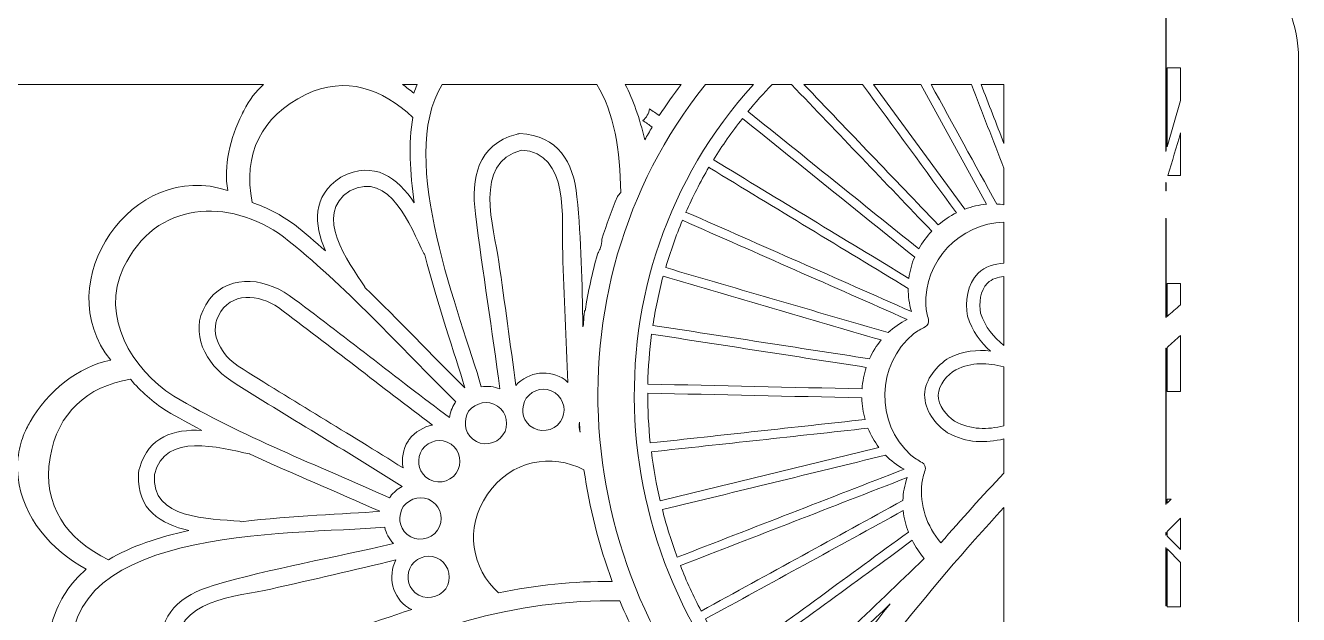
# Model space of a CAD drawing. Extents: x 13 to 948, y -975 to -268.
# Drawn here: x 840.5 to 947.6, y -812.2 to -762.6 of the extents above; entities that cross this region are included whole.
import ezdxf

# ---------------------------------------------------------------- set-up
doc = ezdxf.new("R2010")
doc.units = 0
doc.header["$MEASUREMENT"] = 0
doc.layers.add('Layer 1', color=7, linetype='Continuous', lineweight=0)

msp = doc.modelspace()

# ---------------------------------------------------------------- linework, layer by layer
at = {"layer": 'Layer 1'}
for points, knots in [([(937.67, -754.37), (937.67, -754.37), (937.67, -757.13), (937.67, -757.13), (937.67, -757.13), (936.53, -757.13), (936.53, -757.13), (936.53, -757.13), (936.53, -754.98), (936.53, -754.98), (936.53, -754.98), (936.45, -754.98), (936.45, -754.98), (936.45, -754.98), (936.45, -773.13), (936.45, -773.13), (936.45, -773.13), (936.42, -773.23), (936.42, -773.23), (936.42, -773.23), (936.42, -754.98), (936.42, -754.98), (936.42, -754.98), (930.74, -754.98), (930.74, -754.98), (930.74, -754.98), (930.74, -753.84), (930.74, -753.84), (930.74, -753.84), (937.24, -753.85), (937.24, -753.85), (937.24, -753.85), (937.24, -268.13), (937.24, -268.13), (937.24, -268.13), (585.77, -268.13), (585.77, -268.13), (585.77, -268.13), (585.77, -267.8), (585.77, -267.8), (585.77, -267.8), (584.81, -267.8), (584.81, -267.8), (584.81, -267.8), (584.81, -272.14), (584.81, -272.14), (584.81, -272.14), (583.68, -272.14), (583.68, -272.14), (583.68, -272.14), (583.68, -267.8), (583.68, -267.8), (583.68, -267.8), (233.17, -267.8), (233.17, -267.8), (233.17, -267.8), (233.17, -267.7), (233.17, -267.7), (233.17, -267.7), (231.67, -267.7), (231.67, -267.7), (231.67, -267.7), (231.67, -267.62), (231.67, -267.62), (231.67, -267.62), (194.12, -267.62), (194.12, -267.62), (189.36, -267.62), (184.7, -268.72), (180.48, -270.81), (180.33, -270.79), (180.19, -270.76), (180.05, -270.72), (180.01, -270.84), (179.96, -270.97), (179.92, -271.1), (178.75, -271.71), (177.61, -272.4), (176.52, -273.16), (171.9, -276.4), (165.53, -281), (157.98, -286.83), (75.27, -358.42), (123.19, -457.39), (13.49, -510.82), (123.19, -564.25), (75.27, -663.23), (157.98, -734.81), (165.57, -740.66), (171.95, -745.28), (176.58, -748.52), (181.7, -752.1), (187.79, -754.02), (194.04, -754.02), (194.04, -754.02), (231.67, -754.02), (231.67, -754.02), (231.67, -754.02), (231.67, -749.56), (231.67, -749.56), (231.67, -749.56), (232.61, -749.56), (232.61, -749.56), (232.61, -749.56), (232.61, -753.99), (232.61, -753.99), (232.61, -753.99), (583.68, -753.99), (583.68, -753.99), (583.68, -753.99), (583.68, -749.46), (583.68, -749.46), (583.68, -749.46), (584.81, -749.46), (584.81, -749.46), (584.81, -749.46), (584.81, -753.99), (584.81, -753.99), (584.81, -753.99), (584.25, -753.99), (584.25, -753.99), (584.25, -753.99), (584.25, -754), (584.25, -754), (578.12, -754.03), (573.17, -759.01), (573.17, -765.14), (573.17, -765.14), (573.17, -974.54), (573.17, -974.54), (573.17, -974.54), (584.25, -974.54), (584.25, -974.54), (584.25, -974.54), (584.25, -974.64), (584.25, -974.64), (584.25, -974.64), (584.94, -974.64), (584.94, -974.64), (584.94, -974.64), (588.59, -974.85), (594.96, -974.85), (596.36, -974.85), (597.89, -974.84), (599.54, -974.82), (600.97, -974.8), (602.48, -974.76), (604.08, -974.72), (621.83, -974.22), (649.87, -972.03), (679.28, -964.28), (679.8, -964.13), (680.33, -963.99), (680.87, -963.84), (682.82, -963.32), (684.78, -962.76), (686.73, -962.19), (687.31, -962.01), (687.91, -961.84), (688.49, -961.67), (694.87, -959.73), (701.26, -957.52), (707.58, -955), (709.47, -954.25), (711.33, -953.47), (713.2, -952.67), (717.19, -950.94), (721.12, -949.09), (725.02, -947.08), (726.08, -946.52), (727.16, -945.97), (728.22, -945.39), (729.98, -944.44), (731.72, -943.46), (733.45, -942.44), (734.35, -941.91), (735.25, -941.38), (736.15, -940.83), (736.98, -940.33), (737.8, -939.81), (738.62, -939.29), (739.95, -938.45), (741.26, -937.6), (742.54, -936.72), (749.1, -932.28), (755.33, -927.32), (761.12, -921.8), (761.12, -921.8), (764.53, -925.23), (771.38, -930.35), (774.03, -932.34), (777.18, -934.57), (780.85, -936.94), (784.86, -939.56), (789.49, -942.35), (794.74, -945.2), (799.76, -947.93), (805.32, -950.7), (811.46, -953.4), (811.84, -953.56), (812.22, -953.72), (812.6, -953.89), (813.4, -954.24), (814.21, -954.58), (815.04, -954.93), (816.42, -955.51), (817.84, -956.1), (819.29, -956.66), (819.88, -956.9), (820.46, -957.13), (821.04, -957.36), (822.57, -957.95), (824.11, -958.54), (825.7, -959.11), (826.6, -959.44), (827.51, -959.77), (828.44, -960.1), (852.72, -968.64), (883.55, -975.22), (920.95, -975.22), (925.99, -975.22), (931.16, -975.1), (936.45, -974.85), (936.45, -974.85), (936.44, -957.65), (936.44, -957.65), (936.44, -957.65), (936.44, -957.65), (936.45, -957.65), (936.45, -957.65), (936.45, -974.85), (936.45, -974.85), (936.45, -974.85), (936.53, -974.85), (936.53, -974.85), (936.53, -974.85), (936.53, -965.78), (936.53, -965.78), (936.53, -965.78), (937.67, -965.78), (937.67, -965.78), (937.67, -965.78), (937.67, -974.85), (937.67, -974.85), (937.67, -974.85), (947.59, -974.85), (947.59, -974.85), (947.59, -974.85), (947.59, -765.45), (947.59, -765.45), (947.59, -759.71), (943.24, -754.98), (937.67, -754.37)], [0, 0, 0, 0, 1, 1, 1, 2, 2, 2, 3, 3, 3, 4, 4, 4, 5, 5, 5, 6, 6, 6, 7, 7, 7, 8, 8, 8, 9, 9, 9, 10, 10, 10, 11, 11, 11, 12, 12, 12, 13, 13, 13, 14, 14, 14, 15, 15, 15, 16, 16, 16, 17, 17, 17, 18, 18, 18, 19, 19, 19, 20, 20, 20, 21, 21, 21, 22, 22, 22, 23, 23, 23, 24, 24, 24, 25, 25, 25, 26, 26, 26, 27, 27, 27, 28, 28, 28, 29, 29, 29, 30, 30, 30, 31, 31, 31, 32, 32, 32, 33, 33, 33, 34, 34, 34, 35, 35, 35, 36, 36, 36, 37, 37, 37, 38, 38, 38, 39, 39, 39, 40, 40, 40, 41, 41, 41, 42, 42, 42, 43, 43, 43, 44, 44, 44, 45, 45, 45, 46, 46, 46, 47, 47, 47, 48, 48, 48, 49, 49, 49, 50, 50, 50, 51, 51, 51, 52, 52, 52, 53, 53, 53, 54, 54, 54, 55, 55, 55, 56, 56, 56, 57, 57, 57, 58, 58, 58, 59, 59, 59, 60, 60, 60, 61, 61, 61, 62, 62, 62, 63, 63, 63, 64, 64, 64, 65, 65, 65, 66, 66, 66, 67, 67, 67, 68, 68, 68, 69, 69, 69, 70, 70, 70, 71, 71, 71, 72, 72, 72, 73, 73, 73, 74, 74, 74, 75, 75, 75, 76, 76, 76, 77, 77, 77, 78, 78, 78, 79, 79, 79, 80, 80, 80, 81, 81, 81, 82, 82, 82, 83, 83, 83, 84, 84, 84, 84]), ([(937.67, -768.96), (937.67, -768.96), (936.53, -772.84), (936.53, -772.84), (936.53, -772.84), (936.53, -766.2), (936.53, -766.2), (936.53, -766.2), (937.67, -766.2), (937.67, -766.2), (937.67, -766.2), (937.67, -768.96), (937.67, -768.96)], [0, 0, 0, 0, 1, 1, 1, 2, 2, 2, 3, 3, 3, 4, 4, 4, 4]), ([(860.52, -767.61), (859.91, -768.17), (859.32, -768.88), (858.86, -769.82), (858.85, -769.84), (858.83, -769.87), (858.82, -769.89), (858.82, -769.9), (858.81, -769.92), (858.81, -769.93), (858.78, -770), (858.75, -770.06), (858.73, -770.11), (857.67, -772.11), (857.18, -774.49), (857.51, -776.53), (849.53, -773.81), (842.35, -784.26), (847.67, -790.79), (844.98, -791.3), (842.32, -793.45), (840.9, -795.98), (840.9, -795.98), (840.89, -796), (840.89, -796), (840.89, -796), (840.89, -796), (840.88, -796.02), (840.82, -796.11), (840.55, -796.54), (840.31, -797.19), (840.12, -797.69), (839.94, -798.32), (839.87, -799.05), (839.86, -799.05), (839.86, -799.06), (839.86, -799.06), (839.86, -799.06), (839.84, -799.47), (839.84, -799.47), (839.83, -799.75), (839.83, -800.01), (839.85, -800.27), (839.86, -800.4), (839.86, -800.53), (839.89, -800.67), (840.25, -804.01), (842.66, -806.81), (845.62, -808.38), (844.26, -809.54), (843.31, -811.01), (842.81, -812.62), (842.81, -812.62), (842.81, -812.62), (842.81, -812.63), (842.8, -812.63), (842.79, -812.63), (842.8, -812.64), (842.73, -812.82), (842.39, -813.75), (842.35, -815.14), (842.34, -815.64), (842.37, -816.2), (842.47, -816.8), (842.56, -817.43), (842.72, -818.09), (842.99, -818.8), (842.99, -818.8), (842.99, -818.8), (843, -818.82), (843.02, -818.86), (843.06, -818.96), (843.12, -819.11), (843.12, -819.11), (843.12, -819.14), (843.12, -819.14), (843.26, -819.48), (843.51, -820.03), (843.91, -820.7), (843.93, -820.74), (843.95, -820.77), (843.97, -820.81), (843.98, -820.81), (843.98, -820.82), (843.99, -820.83), (844.76, -821.61), (845.53, -822.4), (846.29, -823.2), (846.74, -823.66), (847.18, -824.12), (847.63, -824.59), (848.29, -825.02), (849.04, -825.4), (849.9, -825.71), (850.76, -826.03), (851.72, -826.27), (852.79, -826.4), (853.37, -826.46), (853.99, -826.48), (854.64, -826.48), (854.52, -826.64), (854.39, -826.79), (854.24, -826.93), (854.15, -827.01), (854.05, -827.1), (853.93, -827.17), (853.23, -828.1), (852.57, -829.05), (851.95, -830.04), (851.94, -830.07), (851.95, -830.08), (851.93, -830.1), (851.84, -830.34), (851.73, -830.54), (851.58, -830.73), (851.34, -831.05), (851.2, -831.44), (850.95, -831.76), (850.92, -831.8), (850.89, -831.84), (850.85, -831.87), (850.4, -832.68), (849.97, -833.49), (849.56, -834.33), (843.6, -830.78), (838.75, -826.02), (835.15, -820.54), (835.16, -820.4), (835.12, -820.26), (835.02, -820.16), (833.36, -818.41), (831.83, -816.58), (830.42, -814.68), (830.84, -814.55), (831.26, -814.43), (831.69, -814.32), (825.71, -801.11), (826.25, -785.25), (835.03, -772.23), (836.15, -770.57), (837.36, -769.04), (838.65, -767.61), (838.65, -767.61), (860.52, -767.61), (860.52, -767.61)], [0, 0, 0, 0, 1, 1, 1, 2, 2, 2, 3, 3, 3, 4, 4, 4, 5, 5, 5, 6, 6, 6, 7, 7, 7, 8, 8, 8, 9, 9, 9, 10, 10, 10, 11, 11, 11, 12, 12, 12, 13, 13, 13, 14, 14, 14, 15, 15, 15, 16, 16, 16, 17, 17, 17, 18, 18, 18, 19, 19, 19, 20, 20, 20, 21, 21, 21, 22, 22, 22, 23, 23, 23, 24, 24, 24, 25, 25, 25, 26, 26, 26, 27, 27, 27, 28, 28, 28, 29, 29, 29, 30, 30, 30, 31, 31, 31, 32, 32, 32, 33, 33, 33, 34, 34, 34, 35, 35, 35, 36, 36, 36, 37, 37, 37, 38, 38, 38, 39, 39, 39, 40, 40, 40, 41, 41, 41, 42, 42, 42, 43, 43, 43, 44, 44, 44, 45, 45, 45, 46, 46, 46, 47, 47, 47, 48, 48, 48, 48]), ([(873.21, -777.56), (871.79, -775.46), (869.88, -773.94), (867.03, -775.4), (864.56, -777.02), (864.77, -779.36), (865.73, -781.59), (864.88, -780.84), (864.01, -780.09), (863.13, -779.39), (862, -778.57), (860.8, -777.96), (859.57, -777.53), (858.79, -773.51), (860.31, -770.25), (864.08, -768.45), (867.43, -766.84), (870.54, -767.97), (873.09, -770.37), (872.71, -772.54), (872.83, -775.02), (873.21, -777.56)], [0, 0, 0, 0, 1, 1, 1, 2, 2, 2, 3, 3, 3, 4, 4, 4, 5, 5, 5, 6, 6, 6, 7, 7, 7, 7]), ([(875.55, -767.61), (875.55, -767.61), (888.56, -767.61), (888.56, -767.61), (890.02, -769.92), (890.53, -773.19), (890.57, -776.7), (890.48, -776.81), (890.4, -776.92), (890.3, -777.02), (889.81, -778.21), (889.37, -779.41), (888.99, -780.63), (888.97, -780.86), (888.94, -781.1), (888.87, -781.31), (888.83, -781.46), (888.75, -781.59), (888.69, -781.73), (888.67, -781.78), (888.64, -781.83), (888.61, -781.88), (888.18, -783.45), (887.83, -785.05), (887.58, -786.65), (887.56, -786.64), (887.54, -786.64), (887.53, -786.62), (887.52, -786.66), (887.52, -786.69), (887.52, -786.71), (887.48, -787.01), (887.46, -787.33), (887.45, -787.63), (887.45, -787.76), (887.42, -787.88), (887.39, -788), (887.32, -784.34), (887.26, -780.67), (886.89, -777.06), (886.61, -774.09), (885.29, -771.9), (882.1, -771.74), (881.97, -771.74), (881.87, -771.77), (881.78, -771.81), (878.53, -772.64), (877.98, -775.49), (878.35, -778.49), (878.96, -783.42), (879.77, -788.31), (880.41, -793.22), (879.91, -793.02), (879.37, -792.96), (878.84, -793.03), (877.17, -787.11), (871.65, -773.91), (875.55, -767.61)], [0, 0, 0, 0, 1, 1, 1, 2, 2, 2, 3, 3, 3, 4, 4, 4, 5, 5, 5, 6, 6, 6, 7, 7, 7, 8, 8, 8, 9, 9, 9, 10, 10, 10, 11, 11, 11, 12, 12, 12, 13, 13, 13, 14, 14, 14, 15, 15, 15, 16, 16, 16, 17, 17, 17, 18, 18, 18, 19, 19, 19, 19]), ([(873.46, -767.61), (873.35, -767.85), (873.25, -768.09), (873.16, -768.34), (872.86, -768.08), (872.55, -767.84), (872.22, -767.61), (872.22, -767.61), (873.46, -767.61), (873.46, -767.61)], [0, 0, 0, 0, 1, 1, 1, 2, 2, 2, 3, 3, 3, 3]), ([(904.44, -823.13), (903.86, -823.98), (903.28, -824.84), (902.72, -825.71), (886.22, -810.52), (883.83, -784.94), (897.7, -767.61), (897.7, -767.61), (901.74, -767.61), (901.74, -767.61), (887.22, -783.58), (888.77, -808.35), (904.44, -823.13)], [0, 0, 0, 0, 1, 1, 1, 2, 2, 2, 3, 3, 3, 4, 4, 4, 4]), ([(895.66, -767.61), (895.01, -768.46), (894.39, -769.33), (893.82, -770.22), (893.55, -770.04), (893.27, -769.85), (893, -769.65), (892.95, -770.04), (892.73, -770.39), (892.44, -770.64), (892.7, -770.82), (892.96, -771), (893.21, -771.19), (893, -771.54), (892.81, -771.9), (892.6, -772.27), (892.16, -770.41), (891.6, -768.87), (890.96, -767.61), (890.96, -767.61), (895.66, -767.61), (895.66, -767.61)], [0, 0, 0, 0, 1, 1, 1, 2, 2, 2, 3, 3, 3, 4, 4, 4, 5, 5, 5, 6, 6, 6, 7, 7, 7, 7]), ([(916.74, -779.95), (916.32, -780.39), (915.95, -780.89), (915.64, -781.43), (910.88, -777.6), (906.12, -773.77), (901.36, -769.94), (901.33, -769.92), (901.3, -769.91), (901.27, -769.89), (901.9, -769.11), (902.6, -768.36), (903.31, -767.61), (903.31, -767.61), (904.94, -767.61), (904.94, -767.61), (908.88, -771.72), (912.81, -775.83), (916.74, -779.95)], [0, 0, 0, 0, 1, 1, 1, 2, 2, 2, 3, 3, 3, 4, 4, 4, 5, 5, 5, 6, 6, 6, 6]), ([(910.92, -767.61), (913.55, -771.2), (916.18, -774.8), (918.81, -778.39), (918.27, -778.67), (917.75, -779.02), (917.29, -779.42), (913.53, -775.49), (909.75, -771.55), (905.99, -767.61), (905.99, -767.61), (910.92, -767.61), (910.92, -767.61)], [0, 0, 0, 0, 1, 1, 1, 2, 2, 2, 3, 3, 3, 4, 4, 4, 4]), ([(915.82, -767.61), (915.82, -767.61), (921.34, -777.68), (921.34, -777.68), (920.72, -777.73), (920.1, -777.87), (919.51, -778.09), (919.51, -778.09), (911.85, -767.61), (911.85, -767.61), (911.85, -767.61), (915.82, -767.61), (915.82, -767.61)], [0, 0, 0, 0, 1, 1, 1, 2, 2, 2, 3, 3, 3, 4, 4, 4, 4]), ([(922.2, -777.66), (920.36, -774.31), (918.52, -770.96), (916.69, -767.61), (916.69, -767.61), (920.07, -767.61), (920.07, -767.61), (920.98, -769.95), (921.9, -772.3), (922.81, -774.65), (922.81, -774.65), (922.81, -777.72), (922.81, -777.72), (922.61, -777.7), (922.39, -777.67), (922.2, -777.66)], [0, 0, 0, 0, 1, 1, 1, 2, 2, 2, 3, 3, 3, 4, 4, 4, 5, 5, 5, 5]), ([(920.88, -767.61), (920.88, -767.61), (922.81, -767.61), (922.81, -767.61), (922.81, -767.61), (922.81, -772.56), (922.81, -772.56), (922.17, -770.91), (921.53, -769.26), (920.88, -767.61)], [0, 0, 0, 0, 1, 1, 1, 2, 2, 2, 3, 3, 3, 3]), ([(914.81, -783.92), (909.35, -780.6), (903.89, -777.29), (898.43, -773.97), (898.41, -773.95), (898.39, -773.95), (898.38, -773.94), (899.11, -772.75), (899.93, -771.59), (900.81, -770.47), (900.81, -770.47), (900.81, -770.48), (900.82, -770.48), (905.65, -774.35), (910.47, -778.24), (915.3, -782.12), (915.05, -782.68), (914.9, -783.29), (914.81, -783.92)], [0, 0, 0, 0, 1, 1, 1, 2, 2, 2, 3, 3, 3, 4, 4, 4, 5, 5, 5, 6, 6, 6, 6]), ([(937.67, -775.27), (937.67, -775.27), (936.61, -775.27), (936.61, -775.27), (936.96, -774.07), (937.31, -772.87), (937.67, -771.66), (937.67, -771.66), (937.67, -775.27), (937.67, -775.27)], [0, 0, 0, 0, 1, 1, 1, 2, 2, 2, 3, 3, 3, 3]), ([(885.69, -781.81), (885.81, -785.43), (885.96, -789.06), (886.13, -792.68), (886.05, -792.61), (885.99, -792.53), (885.89, -792.46), (884.59, -791.5), (882.81, -791.77), (881.75, -792.92), (881.29, -789.46), (880.82, -785.99), (880.32, -782.53), (879.9, -779.65), (878.12, -774.18), (882.22, -773.12), (886.31, -773.36), (885.6, -778.93), (885.69, -781.81)], [0, 0, 0, 0, 1, 1, 1, 2, 2, 2, 3, 3, 3, 4, 4, 4, 5, 5, 5, 6, 6, 6, 6]), ([(874.1, -781.93), (875.16, -786.17), (876.62, -790.24), (877.45, -793.12), (874.65, -790.34), (871.9, -787.44), (869.05, -784.67), (869.05, -784.66), (869.05, -784.65), (869.05, -784.64), (867.65, -782.46), (864.66, -778.6), (867.78, -776.54), (871.19, -774.81), (872.88, -779.58), (874.02, -781.82), (874.04, -781.87), (874.08, -781.9), (874.1, -781.93)], [0, 0, 0, 0, 1, 1, 1, 2, 2, 2, 3, 3, 3, 4, 4, 4, 5, 5, 5, 6, 6, 6, 6]), ([(896.12, -778.37), (896.1, -778.37), (896.08, -778.36), (896.05, -778.35), (896.62, -777.07), (897.27, -775.8), (897.99, -774.56), (898.01, -774.58), (898.01, -774.6), (898.04, -774.62), (903.62, -778), (909.18, -781.38), (914.76, -784.77), (914.76, -785.4), (914.83, -786.04), (915.02, -786.7), (908.72, -783.92), (902.42, -781.14), (896.12, -778.37)], [0, 0, 0, 0, 1, 1, 1, 2, 2, 2, 3, 3, 3, 4, 4, 4, 5, 5, 5, 6, 6, 6, 6]), ([(936.45, -776.56), (936.43, -776.55), (936.43, -776.54), (936.42, -776.53), (936.42, -776.53), (936.42, -775.93), (936.42, -775.93), (936.43, -775.9), (936.43, -775.87), (936.45, -775.84), (936.45, -775.84), (936.45, -776.56), (936.45, -776.56)], [0, 0, 0, 0, 1, 1, 1, 2, 2, 2, 3, 3, 3, 4, 4, 4, 4]), ([(862.21, -780.41), (867.42, -784.56), (871.97, -789.62), (876.69, -794.29), (876.68, -794.31), (876.67, -794.32), (876.67, -794.34), (876.65, -794.37), (876.63, -794.38), (876.61, -794.41), (876.37, -794.79), (876.23, -795.2), (876.17, -795.63), (871.64, -792.25), (867.23, -788.72), (862.69, -785.35), (860.45, -783.79), (857.24, -783.51), (855.67, -786.13), (854.24, -788.53), (855.68, -791.1), (857.77, -792.52), (862.54, -795.55), (867.42, -798.4), (872.19, -801.42), (871.81, -801.63), (871.47, -801.91), (871.2, -802.27), (871.18, -802.3), (871.18, -802.32), (871.16, -802.35), (871.15, -802.37), (871.14, -802.37), (871.12, -802.38), (865.08, -799.64), (858.7, -797.22), (852.97, -793.83), (849.44, -791.54), (846.78, -787.17), (848.76, -783), (851.42, -777.38), (857.61, -777.07), (862.21, -780.41)], [0, 0, 0, 0, 1, 1, 1, 2, 2, 2, 3, 3, 3, 4, 4, 4, 5, 5, 5, 6, 6, 6, 7, 7, 7, 8, 8, 8, 9, 9, 9, 10, 10, 10, 11, 11, 11, 12, 12, 12, 13, 13, 13, 14, 14, 14, 14]), ([(894.36, -783.01), (894.75, -781.66), (895.22, -780.34), (895.76, -779.03), (902.07, -781.81), (908.38, -784.6), (914.68, -787.37), (914.08, -787.67), (913.53, -788.05), (913.07, -788.48), (906.83, -786.66), (900.59, -784.84), (894.36, -783.01)], [0, 0, 0, 0, 1, 1, 1, 2, 2, 2, 3, 3, 3, 4, 4, 4, 4]), ([(920.64, -783.48), (919.7, -784.38), (919.53, -785.9), (919.75, -787.1), (920.15, -788.38), (920.84, -789.3), (921.69, -790.04), (920.56, -789.89), (919.42, -790.02), (918.21, -790.6), (917.16, -791.24), (916.17, -792.41), (916.14, -793.7), (916.1, -795.01), (917.06, -796.21), (918.07, -796.91), (919.7, -797.78), (921.27, -797.79), (922.81, -797.42), (922.81, -797.42), (922.81, -800.3), (922.81, -800.3), (921, -802.22), (919.23, -804.17), (917.5, -806.16), (916.31, -804.73), (915.7, -803.04), (915.91, -801.15), (915.96, -800.78), (916.06, -800.41), (916.18, -800.06), (916.26, -799.83), (916.14, -799.53), (915.92, -799.41), (915.59, -799.22), (915.28, -799.03), (914.99, -798.78), (911.96, -796.07), (912.08, -791.16), (915.21, -788.59), (915.52, -788.35), (915.84, -788.17), (916.18, -788), (916.39, -787.89), (916.53, -787.6), (916.46, -787.37), (916.36, -787.01), (916.28, -786.64), (916.24, -786.25), (916.07, -782.43), (919.09, -779.3), (922.81, -779.19), (922.81, -779.19), (922.81, -782.63), (922.81, -782.63), (922.01, -782.68), (921.22, -782.93), (920.64, -783.48)], [0, 0, 0, 0, 1, 1, 1, 2, 2, 2, 3, 3, 3, 4, 4, 4, 5, 5, 5, 6, 6, 6, 7, 7, 7, 8, 8, 8, 9, 9, 9, 10, 10, 10, 11, 11, 11, 12, 12, 12, 13, 13, 13, 14, 14, 14, 15, 15, 15, 16, 16, 16, 17, 17, 17, 18, 18, 18, 19, 19, 19, 19]), ([(936.45, -787.19), (936.43, -787.2), (936.43, -787.2), (936.42, -787.21), (936.42, -787.21), (936.42, -778.86), (936.42, -778.86), (936.43, -778.87), (936.43, -778.88), (936.45, -778.9), (936.45, -778.9), (936.45, -787.19), (936.45, -787.19)], [0, 0, 0, 0, 1, 1, 1, 2, 2, 2, 3, 3, 3, 4, 4, 4, 4]), ([(911.5, -790.68), (905.43, -789.74), (899.35, -788.81), (893.28, -787.87), (893.5, -786.48), (893.78, -785.1), (894.14, -783.74), (900.26, -785.53), (906.37, -787.32), (912.49, -789.1), (912.08, -789.58), (911.76, -790.11), (911.5, -790.68)], [0, 0, 0, 0, 1, 1, 1, 2, 2, 2, 3, 3, 3, 4, 4, 4, 4]), ([(920.85, -786.84), (920.71, -786.03), (920.79, -784.91), (921.43, -784.31), (921.79, -783.96), (922.29, -783.8), (922.81, -783.76), (922.81, -783.76), (922.81, -789.55), (922.81, -789.55), (921.93, -788.87), (921.22, -788.02), (920.85, -786.84)], [0, 0, 0, 0, 1, 1, 1, 2, 2, 2, 3, 3, 3, 4, 4, 4, 4]), ([(937.67, -786.14), (937.29, -786.46), (936.91, -786.79), (936.53, -787.11), (936.53, -787.11), (936.53, -784.35), (936.53, -784.35), (936.53, -784.35), (937.67, -784.35), (937.67, -784.35), (937.67, -784.35), (937.67, -786.14), (937.67, -786.14)], [0, 0, 0, 0, 1, 1, 1, 2, 2, 2, 3, 3, 3, 4, 4, 4, 4]), ([(872.27, -799.86), (867.66, -796.96), (862.98, -794.21), (858.38, -791.29), (857.04, -790.39), (855.94, -788.67), (856.73, -787.06), (857.74, -785.01), (860.16, -785.24), (861.78, -786.37), (866.14, -789.61), (870.39, -793), (874.75, -796.26), (873.99, -796.4), (873.28, -796.82), (872.78, -797.46), (872.76, -797.49), (872.76, -797.51), (872.73, -797.55), (872.72, -797.57), (872.7, -797.58), (872.68, -797.61), (872.26, -798.3), (872.13, -799.1), (872.27, -799.86)], [0, 0, 0, 0, 1, 1, 1, 2, 2, 2, 3, 3, 3, 4, 4, 4, 5, 5, 5, 6, 6, 6, 7, 7, 7, 8, 8, 8, 8]), ([(892.84, -792.81), (892.88, -791.4), (892.99, -790), (893.17, -788.61), (899.19, -789.54), (905.21, -790.47), (911.22, -791.4), (911.04, -791.99), (910.92, -792.59), (910.87, -793.21), (910.87, -793.21), (910.87, -793.21), (910.87, -793.21), (904.86, -793.08), (898.85, -792.94), (892.84, -792.81)], [0, 0, 0, 0, 1, 1, 1, 2, 2, 2, 3, 3, 3, 4, 4, 4, 5, 5, 5, 5]), ([(937.67, -793.42), (937.67, -793.42), (936.53, -793.42), (936.53, -793.42), (936.53, -793.42), (936.53, -789.72), (936.53, -789.72), (936.91, -789.39), (937.29, -789.05), (937.67, -788.72), (937.67, -788.72), (937.67, -793.42), (937.67, -793.42)], [0, 0, 0, 0, 1, 1, 1, 2, 2, 2, 3, 3, 3, 4, 4, 4, 4]), ([(936.45, -802.91), (936.43, -802.91), (936.43, -802.92), (936.42, -802.93), (936.42, -802.93), (936.42, -789.82), (936.42, -789.82), (936.43, -789.81), (936.43, -789.8), (936.45, -789.8), (936.45, -789.8), (936.45, -802.91), (936.45, -802.91)], [0, 0, 0, 0, 1, 1, 1, 2, 2, 2, 3, 3, 3, 4, 4, 4, 4]), ([(922.81, -791.36), (922.81, -791.36), (922.81, -796.32), (922.81, -796.32), (921.42, -796.66), (920.04, -796.67), (918.66, -795.93), (917.98, -795.47), (917.25, -794.6), (917.28, -793.74), (917.3, -792.86), (918.06, -792.03), (918.75, -791.6), (920.12, -790.95), (921.47, -790.99), (922.81, -791.36)], [0, 0, 0, 0, 1, 1, 1, 2, 2, 2, 3, 3, 3, 4, 4, 4, 5, 5, 5, 5]), ([(849.33, -792.4), (850.18, -793.42), (851.22, -794.32), (852.36, -795.06), (853.34, -795.63), (854.33, -796.17), (855.33, -796.7), (853, -796.6), (850.86, -797.22), (850.12, -799.84), (850.06, -799.93), (850.03, -800.02), (850.03, -800.13), (850, -800.24), (850, -800.34), (850.01, -800.43), (849.88, -803.39), (851.87, -804.57), (854.25, -805.13), (851.73, -805.68), (849.38, -806.45), (847.49, -807.59), (843.99, -805.91), (841.89, -803.03), (842.57, -798.99), (843.21, -795.21), (845.66, -793.03), (849.33, -792.4)], [0, 0, 0, 0, 1, 1, 1, 2, 2, 2, 3, 3, 3, 4, 4, 4, 5, 5, 5, 6, 6, 6, 7, 7, 7, 8, 8, 8, 9, 9, 9, 9]), ([(882.62, -793.98), (883.23, -793.25), (884.2, -792.97), (885.05, -793.55), (885.84, -794.09), (886.05, -795.18), (885.5, -795.97), (884.93, -796.81), (883.72, -796.96), (882.94, -796.31), (882.21, -795.7), (882.18, -794.76), (882.62, -793.98)], [0, 0, 0, 0, 1, 1, 1, 2, 2, 2, 3, 3, 3, 4, 4, 4, 4]), ([(880.67, -797.09), (880.1, -797.92), (878.89, -798.09), (878.12, -797.43), (877.38, -796.82), (877.35, -795.88), (877.78, -795.1), (878.4, -794.37), (879.38, -794.09), (880.22, -794.66), (881.01, -795.21), (881.22, -796.31), (880.67, -797.09)], [0, 0, 0, 0, 1, 1, 1, 2, 2, 2, 3, 3, 3, 4, 4, 4, 4]), ([(910.84, -793.97), (910.85, -793.97), (910.85, -793.97), (910.86, -793.97), (910.87, -794.59), (910.96, -795.19), (911.13, -795.79), (905.11, -796.45), (899.09, -797.1), (893.06, -797.76), (892.91, -796.37), (892.84, -794.97), (892.84, -793.57), (898.85, -793.7), (904.85, -793.83), (910.84, -793.97)], [0, 0, 0, 0, 1, 1, 1, 2, 2, 2, 3, 3, 3, 4, 4, 4, 5, 5, 5, 5]), ([(887.1, -796), (887.11, -796.28), (887.13, -796.57), (887.15, -796.86), (887.06, -796.58), (887.05, -796.28), (887.1, -796)], [0, 0, 0, 0, 1, 1, 1, 2, 2, 2, 2]), ([(911.37, -796.52), (911.61, -797.1), (911.91, -797.64), (912.29, -798.15), (906.16, -799.65), (900.02, -801.14), (893.89, -802.64), (893.57, -801.27), (893.32, -799.9), (893.15, -798.51), (899.22, -797.85), (905.29, -797.19), (911.37, -796.52)], [0, 0, 0, 0, 1, 1, 1, 2, 2, 2, 3, 3, 3, 4, 4, 4, 4]), ([(870.3, -803.51), (867.36, -803.76), (863.01, -803.86), (858.66, -804.39), (858.61, -804.39), (858.58, -804.36), (858.52, -804.35), (855.97, -804.09), (851.02, -804.23), (851.36, -800.42), (852.21, -796.78), (856.81, -798.17), (859.38, -798.69), (859.38, -798.69), (859.39, -798.69), (859.39, -798.7), (863.01, -800.37), (866.7, -801.89), (870.3, -803.51)], [0, 0, 0, 0, 1, 1, 1, 2, 2, 2, 3, 3, 3, 4, 4, 4, 5, 5, 5, 6, 6, 6, 6]), ([(874.19, -800.63), (873.46, -800.02), (873.43, -799.09), (873.86, -798.3), (874.47, -797.57), (875.46, -797.29), (876.3, -797.87), (877.08, -798.41), (877.29, -799.5), (876.74, -800.29), (876.17, -801.13), (874.96, -801.29), (874.19, -800.63)], [0, 0, 0, 0, 1, 1, 1, 2, 2, 2, 3, 3, 3, 4, 4, 4, 4]), ([(887.48, -800.02), (887.94, -803.21), (888.73, -806.36), (889.86, -809.41), (886.61, -809.38), (883.41, -809.72), (880.29, -810.37), (878.06, -808.33), (877.38, -804.96), (879.36, -802.07), (881.36, -799.18), (884.78, -798.63), (887.48, -800.02)], [0, 0, 0, 0, 1, 1, 1, 2, 2, 2, 3, 3, 3, 4, 4, 4, 4]), ([(895.33, -807.37), (894.84, -806.07), (894.42, -804.73), (894.08, -803.37), (900.33, -801.85), (906.59, -800.32), (912.84, -798.79), (913.28, -799.25), (913.81, -799.64), (914.41, -799.97), (908.05, -802.44), (901.69, -804.91), (895.33, -807.37)], [0, 0, 0, 0, 1, 1, 1, 2, 2, 2, 3, 3, 3, 4, 4, 4, 4]), ([(914.31, -802.6), (908.65, -805.7), (903, -808.8), (897.34, -811.9), (896.69, -810.65), (896.1, -809.38), (895.59, -808.08), (901.95, -805.62), (908.32, -803.14), (914.68, -800.67), (914.44, -801.33), (914.33, -801.96), (914.31, -802.6)], [0, 0, 0, 0, 1, 1, 1, 2, 2, 2, 3, 3, 3, 4, 4, 4, 4]), ([(872.28, -803.12), (872.89, -802.38), (873.87, -802.1), (874.72, -802.68), (875.49, -803.22), (875.71, -804.31), (875.17, -805.1), (874.59, -805.94), (873.38, -806.1), (872.6, -805.45), (871.87, -804.83), (871.85, -803.9), (872.28, -803.12)], [0, 0, 0, 0, 1, 1, 1, 2, 2, 2, 3, 3, 3, 4, 4, 4, 4]), ([(905.04, -844.14), (903.06, -844.48), (901.4, -845.53), (899.68, -846.71), (896.56, -848.85), (893.92, -850.84), (890.48, -851.7), (898.69, -833.81), (909.66, -817.47), (922.81, -803.18), (922.81, -803.18), (922.81, -817.84), (922.81, -817.84), (916.15, -826.02), (910.19, -834.81), (905.04, -844.14)], [0, 0, 0, 0, 1, 1, 1, 2, 2, 2, 3, 3, 3, 4, 4, 4, 5, 5, 5, 5]), ([(936.53, -802.49), (936.53, -802.49), (936.87, -802.49), (936.87, -802.49), (936.76, -802.6), (936.64, -802.71), (936.53, -802.82), (936.53, -802.82), (936.53, -802.49), (936.53, -802.49)], [0, 0, 0, 0, 1, 1, 1, 2, 2, 2, 3, 3, 3, 3]), ([(899.91, -816.14), (899.11, -814.99), (898.37, -813.79), (897.7, -812.57), (903.25, -809.53), (908.79, -806.5), (914.34, -803.45), (914.4, -804.08), (914.54, -804.67), (914.77, -805.26), (909.82, -808.88), (904.87, -812.51), (899.91, -816.14)], [0, 0, 0, 0, 1, 1, 1, 2, 2, 2, 3, 3, 3, 4, 4, 4, 4]), ([(937.67, -806.72), (937.29, -806.34), (936.91, -805.97), (936.53, -805.6), (936.53, -805.6), (936.53, -805.21), (936.53, -805.21), (936.9, -804.83), (937.29, -804.47), (937.67, -804.1), (937.67, -804.1), (937.67, -806.72), (937.67, -806.72)], [0, 0, 0, 0, 1, 1, 1, 2, 2, 2, 3, 3, 3, 4, 4, 4, 4]), ([(870.72, -804.85), (870.84, -805.36), (871.09, -805.84), (871.46, -806.23), (866.42, -807.41), (861.25, -808.3), (856.3, -809.75), (853.58, -810.55), (851.64, -812.17), (851.97, -815.15), (851.95, -815.26), (851.95, -815.37), (852.01, -815.5), (853.33, -818.52), (855.95, -818.87), (858.9, -818.02), (861.92, -817.13), (864.89, -816.08), (867.85, -815.03), (866.38, -815.85), (864.96, -816.75), (863.59, -817.73), (863.51, -817.83), (863.43, -817.91), (863.34, -817.98), (863.09, -818.18), (862.82, -818.34), (862.54, -818.51), (862.54, -818.51), (862.52, -818.52), (862.52, -818.52), (861.29, -819.46), (860.09, -820.47), (858.96, -821.53), (858.85, -821.66), (858.74, -821.78), (858.62, -821.9), (858.57, -821.95), (858.52, -821.99), (858.47, -822.05), (852.5, -824.03), (846.88, -823.96), (844.74, -817.53), (841.51, -804.57), (862.96, -805.54), (870.72, -804.85)], [0, 0, 0, 0, 1, 1, 1, 2, 2, 2, 3, 3, 3, 4, 4, 4, 5, 5, 5, 6, 6, 6, 7, 7, 7, 8, 8, 8, 9, 9, 9, 10, 10, 10, 11, 11, 11, 12, 12, 12, 13, 13, 13, 14, 14, 14, 15, 15, 15, 15]), ([(936.45, -805.51), (936.43, -805.5), (936.43, -805.49), (936.42, -805.48), (936.42, -805.48), (936.42, -805.32), (936.42, -805.32), (936.43, -805.31), (936.43, -805.3), (936.45, -805.29), (936.45, -805.29), (936.45, -805.51), (936.45, -805.51)], [0, 0, 0, 0, 1, 1, 1, 2, 2, 2, 3, 3, 3, 4, 4, 4, 4]), ([(903, -820.04), (902.05, -818.98), (901.17, -817.89), (900.34, -816.76), (905.26, -813.16), (910.18, -809.56), (915.1, -805.95), (915.38, -806.49), (915.71, -807.01), (916.11, -807.49), (911.74, -811.67), (907.37, -815.86), (903, -820.04)], [0, 0, 0, 0, 1, 1, 1, 2, 2, 2, 3, 3, 3, 4, 4, 4, 4]), ([(872.96, -808.03), (873.57, -807.3), (874.56, -807.01), (875.4, -807.59), (876.18, -808.13), (876.39, -809.22), (875.85, -810.02), (875.27, -810.84), (874.07, -811.01), (873.29, -810.36), (872.56, -809.75), (872.53, -808.81), (872.96, -808.03)], [0, 0, 0, 0, 1, 1, 1, 2, 2, 2, 3, 3, 3, 4, 4, 4, 4]), ([(936.45, -811.46), (936.43, -811.45), (936.43, -811.45), (936.42, -811.44), (936.42, -811.44), (936.42, -806.57), (936.42, -806.57), (936.43, -806.58), (936.43, -806.59), (936.45, -806.59), (936.45, -806.59), (936.45, -811.46), (936.45, -811.46)], [0, 0, 0, 0, 1, 1, 1, 2, 2, 2, 3, 3, 3, 4, 4, 4, 4]), ([(937.67, -811.56), (937.67, -811.56), (936.55, -811.56), (936.55, -811.56), (936.55, -811.55), (936.54, -811.55), (936.53, -811.54), (936.53, -811.54), (936.53, -806.68), (936.53, -806.68), (936.53, -806.68), (937.67, -807.81), (937.67, -807.81), (937.67, -807.81), (937.67, -811.56), (937.67, -811.56)], [0, 0, 0, 0, 1, 1, 1, 2, 2, 2, 3, 3, 3, 4, 4, 4, 5, 5, 5, 5]), ([(872.72, -811.64), (872.81, -811.69), (872.92, -811.73), (873.01, -811.77), (869.59, -812.9), (866.19, -814.06), (862.79, -815.23), (860.06, -816.16), (855.04, -818.89), (853.34, -815.12), (852.86, -810.93), (858.4, -810.67), (861.13, -810.05), (864.65, -809.26), (868.15, -808.45), (871.65, -807.6), (870.96, -809.01), (871.36, -810.75), (872.72, -811.64)], [0, 0, 0, 0, 1, 1, 1, 2, 2, 2, 3, 3, 3, 4, 4, 4, 5, 5, 5, 6, 6, 6, 6]), ([(849.85, -837.66), (856.44, -821.15), (872.87, -810.69), (890.5, -811.05), (890.95, -812.12), (891.44, -813.18), (891.96, -814.21), (875.57, -813.31), (859.88, -822.33), (853.22, -837.6), (846.59, -852.81), (850.44, -870.32), (862.17, -881.81), (861.05, -882.12), (859.94, -882.47), (858.85, -882.87), (847.42, -870.87), (843.67, -853.16), (849.85, -837.66)], [0, 0, 0, 0, 1, 1, 1, 2, 2, 2, 3, 3, 3, 4, 4, 4, 5, 5, 5, 6, 6, 6, 6]), ([(913.25, -811.29), (910.4, -814.82), (907.68, -818.45), (905.1, -822.19), (904.55, -821.67), (904.02, -821.13), (903.52, -820.59), (906.76, -817.49), (910, -814.39), (913.25, -811.29)], [0, 0, 0, 0, 1, 1, 1, 2, 2, 2, 3, 3, 3, 3])]:
    msp.add_open_spline(points, degree=3, knots=knots, dxfattribs=at)

doc.saveas('drawing.dxf')
